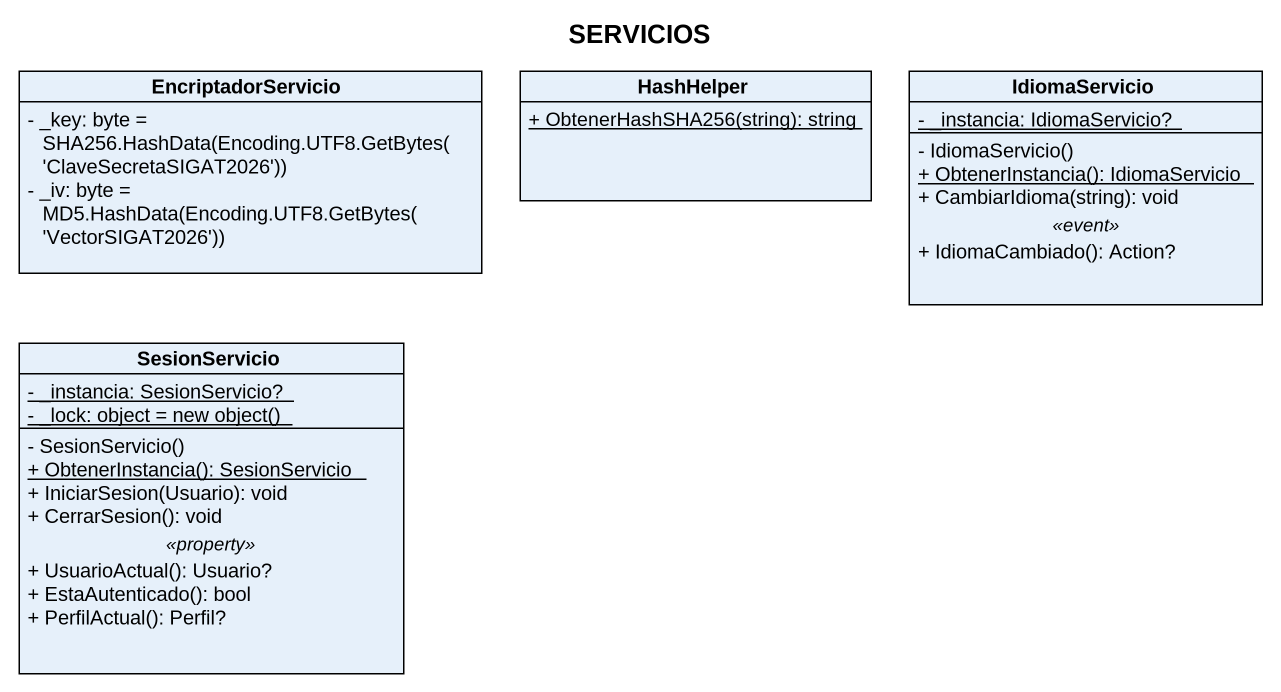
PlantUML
@startuml
title SERVICIOS
hide circle
hide empty members
skinparam classAttributeIconSize 0
class EncriptadorServicio {
  {field} - _key: byte = SHA256.HashData(Encoding.UTF8.GetBytes('ClaveSecretaSIGAT2026'))
  {field} - _iv: byte = MD5.HashData(Encoding.UTF8.GetBytes('VectorSIGAT2026'))
}
class HashHelper {
  {static} + ObtenerHashSHA256(string): string
}
class IdiomaServicio {
  {static} - _instancia: IdiomaServicio?
  --
  - IdiomaServicio()
  {static} + ObtenerInstancia(): IdiomaServicio
  + CambiarIdioma(string): void
  .. <<event>> ..
  + IdiomaCambiado(): Action?
}
class SesionServicio {
  {static} - _instancia: SesionServicio?
  {static} {field} - _lock: object = new object()
  --
  - SesionServicio()
  {static} + ObtenerInstancia(): SesionServicio
  + IniciarSesion(Usuario): void
  + CerrarSesion(): void
  .. <<property>> ..
  + UsuarioActual(): Usuario?
  + EstaAutenticado(): bool
  + PerfilActual(): Perfil?
}
@enduml
